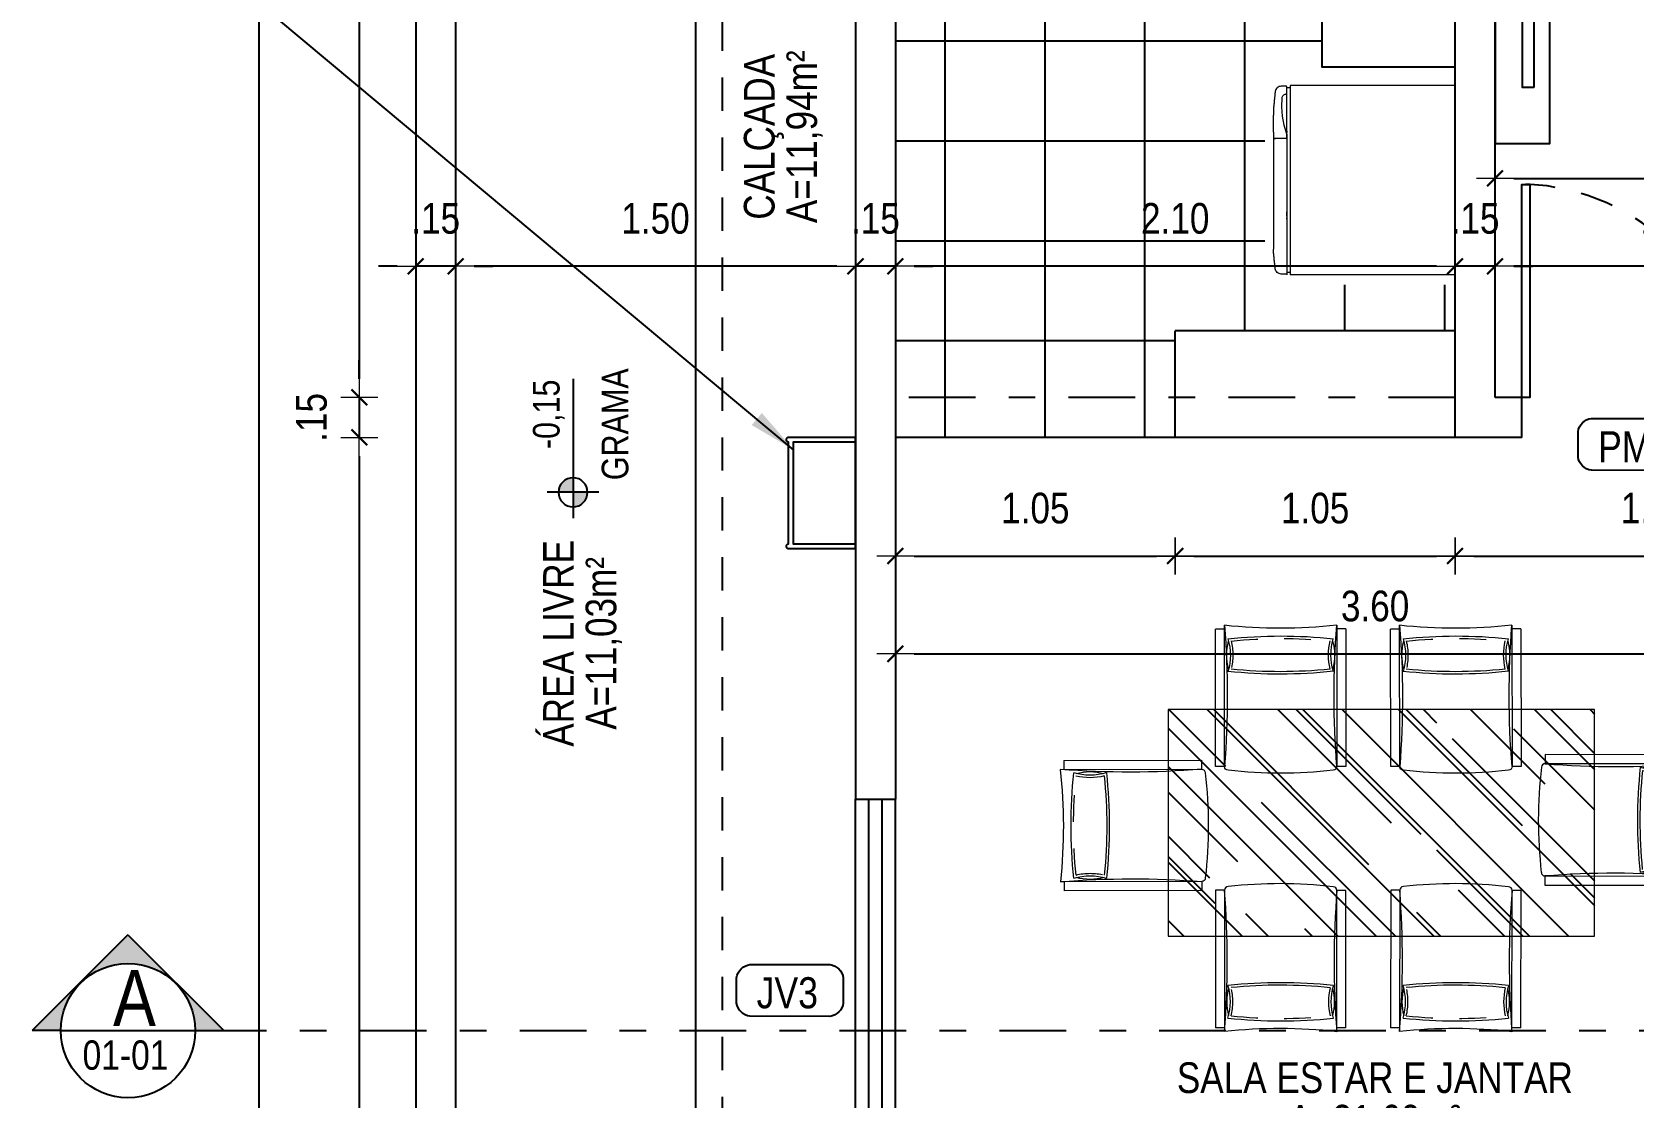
# Model space of a CAD drawing. Extents: x -415 to -176, y -135 to 749.
# Drawn here: x -398.3 to -392.29, y 734.41 to 738.41 of the extents above; entities that cross this region are included whole.
import ezdxf
from ezdxf.enums import TextEntityAlignment as Align

# ---------------------------------------------------------------- set-up
doc = ezdxf.new("R2010")
doc.units = 0
doc.header["$MEASUREMENT"] = 0
doc.header["$PDSIZE"] = -5
for name, pattern in [('AXES', [0.54, 0.3, -0.08, 0.08, -0.08]), ('CONTINU', [0]), ('DASHDOT2', [0.5, 0.25, -0.125, 0, -0.125]), ('HIDDEN2', [0.1875, 0.125, -0.0625])]:
    doc.linetypes.add(name, pattern=pattern)
doc.layers.get('0').update_dxf_attribs({"linetype": 'CONTINUOUS'})
doc.layers.get('Defpoints').update_dxf_attribs({"linetype": 'CONTINUOUS'})
for name, color, linetype in [('AME_FRZ', 7, 'CONTINUOUS'), ('AR-MOB', 252, 'CONTINUOUS'), ('COTA', 7, 'CONTINUOUS'), ('COTAS', 7, 'CONTINUOUS'), ('DIVERSOS', 1, 'CONTINUOUS'), ('E-txt-g', 3, 'CONTINUOUS'), ('Layer1', 7, 'CONTINUOUS'), ('LAYER4', 7, 'CONTINUOUS'), ('LAYER5', 8, 'CONTINUOUS'), ('LAYER7', 4, 'CONTINUOUS'), ('MOVEIS', 7, 'CONTINUOUS'), ('TEXTO3', 4, 'CONTINUOUS')]:
    doc.layers.add(name, color=color, linetype=linetype)
for name, color, linetype, lineweight in [('E-Cta-W', 7, 'CONTINUOUS', 20), ('E-Lay-9', 9, 'CONTINUOUS', 9), ('E-Pen-C', 4, 'CONTINUOUS', 15), ('E-Pen-G', 3, 'CONTINUOUS', 30), ('E-Txt-W', 7, 'CONTINUOUS', 20), ('estofado', 7, 'CONTINUOUS', 25)]:
    doc.layers.add(name, color=color, linetype=linetype, lineweight=lineweight)
doc.styles.add('F2', font='swissc.ttf')
doc.styles.add('REG60', font='romans.shx', dxfattribs={"width": 0.8, "height": 0.15})
doc.styles.add('REG80', font='romans.shx', dxfattribs={"width": 0.8, "height": 0.2})
doc.dimstyles.new('DIMENSION-1', dxfattribs={"dimtxt": 0.11, "dimasz": 0.07, "dimexe": 1, "dimexo": 0, "dimgap": 0.12, "dimtad": 1, "dimzin": 7, "dimdsep": 46, "dimtxsty": 'F2', "dimblk1": 'TRACO', "dimblk2": 'TRACO', "dimsah": 1, "dimcen": 1, "dimse1": 1, "dimse2": 1, "dimclrd": 256, "dimclre": 256, "dimclrt": 6, "dimadec": 0, "dimazin": 0, "dimtfac": 1, "dimtix": 1, "dimtmove": 2, "dimatfit": 3, "dimldrblk": 'TRACO', "dimfxl": 1, "dimtolj": 1, "dimtzin": 0, "dimarcsym": 0})
doc.dimstyles.get("Standard").update_dxf_attribs({"dimtxt": 0.18, "dimasz": 0.18, "dimexe": 0.18, "dimexo": 0.0625, "dimgap": 0.09, "dimtad": 0, "dimtih": 1, "dimtoh": 1, "dimdec": 4, "dimzin": 0, "dimdsep": 46, "dimtxsty": 'Standard', "dimcen": 0.09, "dimadec": 0, "dimazin": 0, "dimtfac": 1, "dimtdec": 4, "dimtofl": 0, "dimtmove": 0, "dimatfit": 3, "dimfxl": 1, "dimtolj": 1, "dimtzin": 0, "dimarcsym": 0})

# ---------------------------------------------------------------- blocks, each defined once
blk = doc.blocks.new('Gelad-vs')
at = {"layer": 'E-Lay-9', "color": 8}
blk.add_line((-0.1988, 0.6175), (-0.1988, 0.6198), dxfattribs=at)
for points in [[(-0.7073, 0.5912), (-0.7069, 0.5951), (-0.7057, 0.5989), (-0.7042, 0.6024), (-0.7015, 0.6059), (-0.6984, 0.609), (-0.6949, 0.6109), (-0.6914, 0.6125), (-0.6876, 0.6136)], [(-0.6876, 0.6136), (-0.6841, 0.614), (-0.6806, 0.6144), (-0.6767, 0.6148), (-0.6733, 0.6152), (-0.6694, 0.6156), (-0.6659, 0.6159), (-0.662, 0.6163), (-0.6586, 0.6167), (-0.6551, 0.6171), (-0.6512, 0.6175), (-0.6477, 0.6179), (-0.6439, 0.6179), (-0.64, 0.6183), (-0.6365, 0.6186), (-0.6327, 0.619), (-0.6292, 0.6194), (-0.6257, 0.6194), (-0.6218, 0.6198), (-0.6183, 0.6198), (-0.6145, 0.6202)], [(-0.1988, 0.6198), (-0.6145, 0.6202)], [(-0.0027, 0.5715), (-0.0027, 0.5912), (-0.0031, 0.5951), (-0.0039, 0.5989), (-0.0058, 0.6024), (-0.0085, 0.6059), (-0.0112, 0.609), (-0.0147, 0.6109), (-0.0186, 0.6125), (-0.0224, 0.6136), (-0.0259, 0.614), (-0.0294, 0.6144), (-0.0333, 0.6148), (-0.0367, 0.6152), (-0.0406, 0.6156), (-0.0441, 0.6159), (-0.0476, 0.6163), (-0.0514, 0.6167), (-0.0549, 0.6171), (-0.0588, 0.6175), (-0.0623, 0.6179), (-0.0661, 0.6179), (-0.0696, 0.6183), (-0.0735, 0.6186), (-0.077, 0.619), (-0.0808, 0.6194), (-0.0843, 0.6194), (-0.0882, 0.6198), (-0.0917, 0.6198), (-0.0955, 0.6202), (-0.099, 0.6202), (-0.1029, 0.6206), (-0.1063, 0.6206), (-0.1102, 0.6206), (-0.1137, 0.621), (-0.1176, 0.621), (-0.121, 0.621), (-0.1249, 0.6214), (-0.1284, 0.6214), (-0.1323, 0.6214), (-0.1357, 0.6214), (-0.1396, 0.6214), (-0.1431, 0.6214), (-0.147, 0.6214), (-0.1504, 0.6214), (-0.1543, 0.6214), (-0.1578, 0.6214), (-0.1617, 0.6214), (-0.1651, 0.621), (-0.169, 0.621), (-0.1725, 0.621), (-0.1763, 0.6206), (-0.1798, 0.6206), (-0.1837, 0.6206), (-0.1872, 0.6202), (-0.1907, 0.6202), (-0.1945, 0.6198), (-0.1988, 0.6198)], [(-0.1988, 0.6159), (-0.1988, 0.6186)], [(-0.1988, 0.5695), (-0.1988, 0.6186), (-0.1988, 0.614)], [(-0.1988, 0.6175), (-0.1988, 0.6179)], [(-0.1988, 0.6167), (-0.1988, 0.6171)], [(-0.1988, 0.6159), (-0.1988, 0.6156), (-0.1988, 0.6156), (-0.1988, 0.6156), (-0.1988, 0.6156), (-0.1988, 0.6152), (-0.1988, 0.6152), (-0.1988, 0.6148), (-0.1988, 0.6148), (-0.1988, 0.6148), (-0.1988, 0.6144), (-0.1988, 0.614), (-0.1988, 0.6136), (-0.1988, 0.6136), (-0.1988, 0.6132), (-0.1988, 0.6128)], [(-0.1988, 0.6156), (-0.1988, 0.6159)], [(-0.1988, 0.6148), (-0.1988, 0.6156)], [(-0.1988, 0.614), (-0.1988, 0.6144)], [(-0.1988, 0.5695), (-0.1988, 0.614)], [(-0.1988, 0.6128), (-0.1988, 0.6128), (-0.1988, 0.6132)], [(-0.1988, 0.5707), (-0.1988, 0.6128)], [(-0.1988, 0.5695), (-0.71, 0.5695)], [(-0.71, -0.0613), (-0.71, 0.5572)], [(0, 0.5572), (-0.71, 0.5572)], [(-0.7073, 0.5715), (-0.7073, 0.5912)], [(-0.7073, 0.5711), (-0.7073, 0.5711), (-0.7073, 0.5711), (-0.7073, 0.5711), (-0.7073, 0.5711), (-0.7073, 0.5711), (-0.7073, 0.5711), (-0.7073, 0.5707), (-0.7069, 0.5699), (-0.7061, 0.5695), (-0.7057, 0.5695), (-0.7057, 0.5695), (-0.7057, 0.5695), (-0.7057, 0.5695), (-0.7057, 0.5695), (-0.7057, 0.5695)], [(-0.5012, 0.5695), (-0.7054, 0.5695)], [(-0.7015, 0.5572), (-0.7015, 0.5695)], [(-0.6791, 0.5695), (-0.6791, 0.5695), (-0.6791, 0.5695), (-0.6791, 0.5695), (-0.6791, 0.5695), (-0.6791, 0.5695), (-0.6791, 0.5695)], [(-0.5012, 0.5695), (-0.5, 0.5695), (-0.4989, 0.5695), (-0.4973, 0.5695), (-0.4969, 0.5695), (-0.4962, 0.5695)], [(-0.4989, 0.5695), (-0.5, 0.5695)], [(-0.4962, 0.5695), (-0.4962, 0.5695)], [(-0.4904, 0.5695), (-0.4904, 0.5695), (-0.4907, 0.5695), (-0.4907, 0.5695), (-0.4915, 0.5695), (-0.4919, 0.5695), (-0.4923, 0.5695), (-0.4927, 0.5695), (-0.4934, 0.5695), (-0.4942, 0.5695), (-0.495, 0.5695), (-0.4958, 0.5695), (-0.4962, 0.5695)], [(-0.4962, 0.5695), (-0.4962, 0.5695)], [(-0.4904, 0.5695), (-0.4737, 0.5695)], [(-0.4745, 0.5695), (-0.4904, 0.5695), (-0.4904, 0.5695), (-0.4904, 0.5695), (-0.4904, 0.5695), (-0.4904, 0.5695)], [(-0.2289, 0.5695), (-0.2289, 0.5695), (-0.2289, 0.5695), (-0.2289, 0.5695), (-0.2289, 0.5695), (-0.2289, 0.5695), (-0.2289, 0.5695), (-0.2289, 0.5695), (-0.2289, 0.5695), (-0.2289, 0.5695), (-0.2289, 0.5695), (-0.2289, 0.5695), (-0.2289, 0.5695), (-0.2289, 0.5695), (-0.2289, 0.5695), (-0.2289, 0.5695), (-0.2289, 0.5695), (-0.2289, 0.5695), (-0.2289, 0.5695), (-0.2289, 0.5695), (-0.2289, 0.5695)], [(-0.1988, 0.5722), (-0.1988, 0.5715)], [(-0.1988, 0.5695), (-0.1988, 0.5695), (-0.1988, 0.5695), (-0.1988, 0.5695), (-0.1988, 0.5707)], [(-0.1988, 0.5695), (-0.1988, 0.5707)], [(-0.1821, 0.5695), (-0.1988, 0.5695)], [(-0.198, 0.5695), (-0.198, 0.5695), (-0.198, 0.5695), (-0.198, 0.5695), (-0.198, 0.5695), (-0.198, 0.5695), (-0.198, 0.5695), (-0.198, 0.5695), (-0.198, 0.5695), (-0.198, 0.5695), (-0.198, 0.5695), (-0.198, 0.5695), (-0.198, 0.5695)], [(-0.198, 0.5695), (-0.1821, 0.5695), (-0.1821, 0.5695), (-0.1821, 0.5695), (-0.1821, 0.5695), (-0.1821, 0.5695)], [(-0.1821, 0.5695), (-0.1489, 0.5796), (-0.1149, 0.5858), (-0.0801, 0.5885), (-0.0456, 0.5873)], [(-0.1821, 0.5695), (-0.1818, 0.5695), (-0.1818, 0.5695), (-0.1814, 0.5695), (-0.181, 0.5695), (-0.1806, 0.5695), (-0.1802, 0.5695), (-0.1798, 0.5695), (-0.1791, 0.5695), (-0.1783, 0.5695), (-0.1775, 0.5695), (-0.1763, 0.5695), (-0.1763, 0.5695)], [(-0.1763, 0.5695), (-0.1763, 0.5695)], [(-0.1763, 0.5695), (-0.1763, 0.5695)], [(-0.1709, 0.5695), (-0.1725, 0.5695), (-0.1736, 0.5695), (-0.1752, 0.5695), (-0.1756, 0.5695), (-0.1763, 0.5695)], [(-0.1736, 0.5695), (-0.1725, 0.5695)], [(-0.1709, 0.5695), (-0.0046, 0.5695)], [(-0.0456, 0.5873), (-0.0433, 0.5869), (-0.0406, 0.5862), (-0.0383, 0.5846), (-0.0364, 0.5827), (-0.0348, 0.5808), (-0.0336, 0.5784), (-0.0329, 0.5757), (-0.0329, 0.5734)], [(-0.0329, 0.5715), (-0.0329, 0.5734)], [(-0.0329, 0.5715), (-0.0329, 0.5711), (-0.0325, 0.5711), (-0.0325, 0.5707), (-0.0325, 0.5707), (-0.0321, 0.5703), (-0.0321, 0.5703), (-0.0321, 0.5699), (-0.0317, 0.5699), (-0.0313, 0.5695), (-0.0313, 0.5695), (-0.0309, 0.5695), (-0.0309, 0.5695)], [(-0.0309, 0.5695), (-0.0309, 0.5695), (-0.0309, 0.5695), (-0.0309, 0.5695), (-0.0309, 0.5695), (-0.0309, 0.5695), (-0.0309, 0.5695), (-0.0309, 0.5695), (-0.0309, 0.5695)], [(-0.0085, 0.5572), (-0.0085, 0.5695)], [(-0.0046, 0.5695), (-0.0046, 0.5695), (-0.0046, 0.5695), (-0.0046, 0.5695), (-0.0046, 0.5695), (-0.0046, 0.5695), (-0.0046, 0.5695), (-0.0039, 0.5695), (-0.0035, 0.5699), (-0.0031, 0.5707), (-0.0031, 0.5711), (-0.0031, 0.5711), (-0.0031, 0.5711), (-0.0031, 0.5711), (-0.0031, 0.5711), (-0.0031, 0.5715)], [(0, -0.0613), (0, 0.5572)], [(0, -0.0613), (-0.71, -0.0613)]]:
    blk.add_lwpolyline(points, dxfattribs=at)
blk = doc.blocks.new('TRACO')
at = {"layer": 'E-Pen-C'}
for p, q in [((0, 1), (0, -1)), ((-1, 0), (1, 0))]:
    blk.add_line(p, q, dxfattribs=at)
at = {"layer": 'E-Pen-G'}
blk.add_line((-0.424, -0.424), (0.424, 0.424), dxfattribs=at)
blk = doc.blocks.new('*D320')
at = {"color": 4, "lineweight": -2}
blk.add_line((-397.0727, 740.9671), (-397.0727, 737.1071), dxfattribs=at)
at = {"layer": 'Defpoints', "color": 0, "linetype": 'Continuous'}
for p in [(-395.0612, 741.0371), (-397.0727, 737.0371), (-392.8112, 737.0371)]:
    blk.add_point(p, dxfattribs=at)
at = {"color": 4, "linetype": 'Continuous', "lineweight": -2, "xscale": 0.07, "yscale": 0.07, "zscale": 0.07}
for p, rotation in [((-397.0727, 741.0371), 90), ((-397.0727, 737.0371), 270)]:
    blk.add_blockref('TRACO', p, dxfattribs=dict(at, rotation=rotation))
at = {"color": 4, "linetype": 'Continuous', "insert": (-397.2517, 739.0371), "char_height": 0.115, "attachment_point": 5, "rotation": 90, "style": 'F2'}
blk.add_mtext('\\A1;4.00', dxfattribs=at)
blk = doc.blocks.new('*D321')
at = {"color": 4, "lineweight": -2}
for p, q in [((-397.0727, 737.1071), (-397.0727, 737.1771)), ((-397.0727, 737.0371), (-397.0727, 736.8871)), ((-397.0727, 736.8171), (-397.0727, 736.7471))]:
    blk.add_line(p, q, dxfattribs=at)
at = {"layer": 'Defpoints', "color": 0, "linetype": 'Continuous'}
for p in [(-392.8112, 737.0371), (-397.0727, 736.8871), (-392.8112, 736.8871)]:
    blk.add_point(p, dxfattribs=at)
at = {"color": 4, "linetype": 'Continuous', "lineweight": -2, "xscale": 0.07, "yscale": 0.07, "zscale": 0.07}
for p, rotation in [((-397.0727, 737.0371), 270), ((-397.0727, 736.8871), 90)]:
    blk.add_blockref('TRACO', p, dxfattribs=dict(at, rotation=rotation))
at = {"color": 4, "linetype": 'Continuous', "insert": (-397.2518, 736.9621), "char_height": 0.115, "attachment_point": 5, "rotation": 90, "style": 'F2'}
blk.add_mtext('\\A1;.15', dxfattribs=at)
blk = doc.blocks.new('*D322')
at = {"color": 4, "lineweight": -2}
blk.add_line((-397.0727, 736.8171), (-397.0727, 730.9571), dxfattribs=at)
at = {"layer": 'Defpoints', "color": 0, "linetype": 'Continuous'}
for p in [(-392.8112, 736.8871), (-397.0727, 730.8871), (-395.0612, 730.8871)]:
    blk.add_point(p, dxfattribs=at)
at = {"color": 4, "linetype": 'Continuous', "lineweight": -2, "xscale": 0.07, "yscale": 0.07, "zscale": 0.07}
for p, rotation in [((-397.0727, 736.8871), 90), ((-397.0727, 730.8871), 270)]:
    blk.add_blockref('TRACO', p, dxfattribs=dict(at, rotation=rotation))
at = {"color": 4, "linetype": 'Continuous', "insert": (-397.2518, 733.8871), "char_height": 0.115, "attachment_point": 5, "rotation": 90, "style": 'F2'}
blk.add_mtext('\\A1;6.00', dxfattribs=at)
blk = doc.blocks.new('*D329')
at = {"color": 4, "lineweight": -2}
blk.add_line((-391.5312, 737.5292), (-392.7412, 737.5292), dxfattribs=at)
at = {"layer": 'Defpoints', "color": 0, "linetype": 'Continuous'}
for p in [(-392.8112, 737.5292), (-392.8112, 737.0371), (-391.4612, 736.8871)]:
    blk.add_point(p, dxfattribs=at)
at = {"color": 4, "linetype": 'Continuous', "lineweight": -2, "xscale": 0.07, "yscale": 0.07, "zscale": 0.07, "rotation": 180}
blk.add_blockref('TRACO', (-392.8112, 737.5292), dxfattribs=at)
at = {"color": 4, "linetype": 'Continuous', "lineweight": -2, "xscale": 0.07, "yscale": 0.07, "zscale": 0.07}
blk.add_blockref('TRACO', (-391.4612, 737.5292), dxfattribs=at)
at = {"color": 4, "linetype": 'Continuous', "insert": (-392.1362, 737.7082), "char_height": 0.115, "attachment_point": 5, "style": 'F2'}
blk.add_mtext('\\A1;1.35', dxfattribs=at)
blk = doc.blocks.new('*D330')
at = {"color": 4, "lineweight": -2}
for p, q in [((-393.0312, 737.5292), (-393.1012, 737.5292)), ((-392.8112, 737.5292), (-392.9612, 737.5292)), ((-392.7412, 737.5292), (-392.6712, 737.5292))]:
    blk.add_line(p, q, dxfattribs=at)
at = {"layer": 'Defpoints', "color": 0, "linetype": 'Continuous'}
for p in [(-392.9612, 737.5292), (-392.8112, 737.0371), (-392.9612, 736.8871)]:
    blk.add_point(p, dxfattribs=at)
at = {"color": 4, "linetype": 'Continuous', "lineweight": -2, "xscale": 0.07, "yscale": 0.07, "zscale": 0.07}
blk.add_blockref('TRACO', (-392.9612, 737.5292), dxfattribs=at)
at = {"color": 4, "linetype": 'Continuous', "lineweight": -2, "xscale": 0.07, "yscale": 0.07, "zscale": 0.07, "rotation": 180}
blk.add_blockref('TRACO', (-392.8112, 737.5292), dxfattribs=at)
at = {"color": 4, "linetype": 'Continuous', "insert": (-392.8862, 737.7082), "char_height": 0.115, "attachment_point": 5, "style": 'F2'}
blk.add_mtext('\\A1;.15', dxfattribs=at)
blk = doc.blocks.new('*D331')
at = {"color": 4, "lineweight": -2}
blk.add_line((-393.0312, 737.5292), (-394.9912, 737.5292), dxfattribs=at)
at = {"layer": 'Defpoints', "color": 0, "linetype": 'Continuous'}
for p in [(-395.0612, 737.5292), (-395.0612, 736.8871), (-392.9612, 736.8871)]:
    blk.add_point(p, dxfattribs=at)
at = {"color": 4, "linetype": 'Continuous', "lineweight": -2, "xscale": 0.07, "yscale": 0.07, "zscale": 0.07, "rotation": 180}
blk.add_blockref('TRACO', (-395.0612, 737.5292), dxfattribs=at)
at = {"color": 4, "linetype": 'Continuous', "lineweight": -2, "xscale": 0.07, "yscale": 0.07, "zscale": 0.07}
blk.add_blockref('TRACO', (-392.9612, 737.5292), dxfattribs=at)
at = {"color": 4, "linetype": 'Continuous', "insert": (-394.0112, 737.7083), "char_height": 0.115, "attachment_point": 5, "style": 'F2'}
blk.add_mtext('\\A1;2.10', dxfattribs=at)
blk = doc.blocks.new('*D332')
at = {"color": 4, "lineweight": -2}
for p, q in [((-395.2812, 737.5292), (-395.3512, 737.5292)), ((-395.0612, 737.5292), (-395.2112, 737.5292)), ((-394.9912, 737.5292), (-394.9212, 737.5292))]:
    blk.add_line(p, q, dxfattribs=at)
at = {"layer": 'Defpoints', "color": 0, "linetype": 'Continuous'}
for p in [(-395.2112, 737.5292), (-395.2112, 736.8871), (-395.0612, 736.8871)]:
    blk.add_point(p, dxfattribs=at)
at = {"color": 4, "linetype": 'Continuous', "lineweight": -2, "xscale": 0.07, "yscale": 0.07, "zscale": 0.07}
blk.add_blockref('TRACO', (-395.2112, 737.5292), dxfattribs=at)
at = {"color": 4, "linetype": 'Continuous', "lineweight": -2, "xscale": 0.07, "yscale": 0.07, "zscale": 0.07, "rotation": 180}
blk.add_blockref('TRACO', (-395.0612, 737.5292), dxfattribs=at)
at = {"color": 4, "linetype": 'Continuous', "insert": (-395.1362, 737.7082), "char_height": 0.115, "attachment_point": 5, "style": 'F2'}
blk.add_mtext('\\A1;.15', dxfattribs=at)
blk = doc.blocks.new('*D333')
at = {"color": 4, "lineweight": -2}
blk.add_line((-395.2812, 737.5292), (-396.6412, 737.5292), dxfattribs=at)
at = {"layer": 'Defpoints', "color": 0, "linetype": 'Continuous'}
for p in [(-396.7112, 737.5292), (-396.7112, 737.4806), (-395.2112, 736.8871)]:
    blk.add_point(p, dxfattribs=at)
at = {"color": 4, "linetype": 'Continuous', "lineweight": -2, "xscale": 0.07, "yscale": 0.07, "zscale": 0.07, "rotation": 180}
blk.add_blockref('TRACO', (-396.7112, 737.5292), dxfattribs=at)
at = {"color": 4, "linetype": 'Continuous', "lineweight": -2, "xscale": 0.07, "yscale": 0.07, "zscale": 0.07}
blk.add_blockref('TRACO', (-395.2112, 737.5292), dxfattribs=at)
at = {"color": 4, "linetype": 'Continuous', "insert": (-395.9612, 737.7082), "char_height": 0.115, "attachment_point": 5, "style": 'F2'}
blk.add_mtext('\\A1;1.50', dxfattribs=at)
blk = doc.blocks.new('*D334')
at = {"color": 4, "lineweight": -2}
for p, q in [((-396.9312, 737.5292), (-397.0012, 737.5292)), ((-396.7112, 737.5292), (-396.8612, 737.5292)), ((-396.6412, 737.5292), (-396.5712, 737.5292))]:
    blk.add_line(p, q, dxfattribs=at)
at = {"layer": 'Defpoints', "color": 0, "linetype": 'Continuous'}
for p in [(-396.8612, 737.5292), (-396.7112, 737.4806), (-396.8612, 737.3841)]:
    blk.add_point(p, dxfattribs=at)
at = {"color": 4, "linetype": 'Continuous', "lineweight": -2, "xscale": 0.07, "yscale": 0.07, "zscale": 0.07}
blk.add_blockref('TRACO', (-396.8612, 737.5292), dxfattribs=at)
at = {"color": 4, "linetype": 'Continuous', "lineweight": -2, "xscale": 0.07, "yscale": 0.07, "zscale": 0.07, "rotation": 180}
blk.add_blockref('TRACO', (-396.7112, 737.5292), dxfattribs=at)
at = {"color": 4, "linetype": 'Continuous', "insert": (-396.7862, 737.7082), "char_height": 0.115, "attachment_point": 5, "style": 'F2'}
blk.add_mtext('\\A1;.15', dxfattribs=at)
blk = doc.blocks.new('*D335')
at = {"color": 4, "lineweight": -2}
blk.add_line((-394.9912, 736.4418), (-394.0812, 736.4418), dxfattribs=at)
at = {"layer": 'Defpoints', "color": 0, "linetype": 'Continuous'}
for p in [(-395.0612, 736.8871), (-394.0112, 736.8871), (-394.0112, 736.4418)]:
    blk.add_point(p, dxfattribs=at)
at = {"color": 4, "linetype": 'Continuous', "lineweight": -2, "xscale": 0.07, "yscale": 0.07, "zscale": 0.07, "rotation": 180}
blk.add_blockref('TRACO', (-395.0612, 736.4418), dxfattribs=at)
at = {"color": 4, "linetype": 'Continuous', "lineweight": -2, "xscale": 0.07, "yscale": 0.07, "zscale": 0.07}
blk.add_blockref('TRACO', (-394.0112, 736.4418), dxfattribs=at)
at = {"color": 4, "linetype": 'Continuous', "insert": (-394.5362, 736.6209), "char_height": 0.115, "attachment_point": 5, "style": 'F2'}
blk.add_mtext('\\A1;1.05', dxfattribs=at)
blk = doc.blocks.new('*D336')
at = {"color": 4, "lineweight": -2}
blk.add_line((-393.9412, 736.4418), (-393.0312, 736.4418), dxfattribs=at)
at = {"layer": 'Defpoints', "color": 0, "linetype": 'Continuous'}
for p in [(-394.0112, 736.8871), (-392.9612, 736.8871), (-392.9612, 736.4418)]:
    blk.add_point(p, dxfattribs=at)
at = {"color": 4, "linetype": 'Continuous', "lineweight": -2, "xscale": 0.07, "yscale": 0.07, "zscale": 0.07, "rotation": 180}
blk.add_blockref('TRACO', (-394.0112, 736.4418), dxfattribs=at)
at = {"color": 4, "linetype": 'Continuous', "lineweight": -2, "xscale": 0.07, "yscale": 0.07, "zscale": 0.07}
blk.add_blockref('TRACO', (-392.9612, 736.4418), dxfattribs=at)
at = {"color": 4, "linetype": 'Continuous', "insert": (-393.4862, 736.6209), "char_height": 0.115, "attachment_point": 5, "style": 'F2'}
blk.add_mtext('\\A1;1.05', dxfattribs=at)
blk = doc.blocks.new('*D337')
at = {"color": 4, "lineweight": -2}
blk.add_line((-392.8912, 736.4418), (-391.5312, 736.4418), dxfattribs=at)
at = {"layer": 'Defpoints', "color": 0, "linetype": 'Continuous'}
for p in [(-392.9612, 736.8871), (-391.4612, 736.8871), (-391.4612, 736.4418)]:
    blk.add_point(p, dxfattribs=at)
at = {"color": 4, "linetype": 'Continuous', "lineweight": -2, "xscale": 0.07, "yscale": 0.07, "zscale": 0.07, "rotation": 180}
blk.add_blockref('TRACO', (-392.9612, 736.4418), dxfattribs=at)
at = {"color": 4, "linetype": 'Continuous', "lineweight": -2, "xscale": 0.07, "yscale": 0.07, "zscale": 0.07}
blk.add_blockref('TRACO', (-391.4612, 736.4418), dxfattribs=at)
at = {"color": 4, "linetype": 'Continuous', "insert": (-392.2112, 736.6209), "char_height": 0.115, "attachment_point": 5, "style": 'F2'}
blk.add_mtext('\\A1;1.50', dxfattribs=at)
blk = doc.blocks.new('*D338')
at = {"color": 4, "lineweight": -2}
blk.add_line((-394.9912, 736.0745), (-391.5312, 736.0745), dxfattribs=at)
at = {"layer": 'Defpoints', "color": 0, "linetype": 'Continuous'}
for p in [(-395.0612, 736.8871), (-391.4612, 736.8871), (-391.4612, 736.0745)]:
    blk.add_point(p, dxfattribs=at)
at = {"color": 4, "linetype": 'Continuous', "lineweight": -2, "xscale": 0.07, "yscale": 0.07, "zscale": 0.07, "rotation": 180}
blk.add_blockref('TRACO', (-395.0612, 736.0745), dxfattribs=at)
at = {"color": 4, "linetype": 'Continuous', "lineweight": -2, "xscale": 0.07, "yscale": 0.07, "zscale": 0.07}
blk.add_blockref('TRACO', (-391.4612, 736.0745), dxfattribs=at)
at = {"color": 4, "linetype": 'Continuous', "insert": (-393.2612, 736.2536), "char_height": 0.115, "attachment_point": 5, "style": 'F2'}
blk.add_mtext('\\A1;3.60', dxfattribs=at)
blk = doc.blocks.new('*D339')
at = {"color": 4, "lineweight": -2}
blk.add_line((-392.7412, 737.859), (-390.0812, 737.859), dxfattribs=at)
at = {"layer": 'Defpoints', "color": 0, "linetype": 'Continuous'}
for p in [(-390.0112, 737.859), (-392.8112, 737.0371), (-390.0112, 737.0371)]:
    blk.add_point(p, dxfattribs=at)
at = {"color": 4, "linetype": 'Continuous', "lineweight": -2, "xscale": 0.07, "yscale": 0.07, "zscale": 0.07, "rotation": 180}
blk.add_blockref('TRACO', (-392.8112, 737.859), dxfattribs=at)
at = {"color": 4, "linetype": 'Continuous', "lineweight": -2, "xscale": 0.07, "yscale": 0.07, "zscale": 0.07}
blk.add_blockref('TRACO', (-390.0112, 737.859), dxfattribs=at)
at = {"color": 4, "linetype": 'Continuous', "insert": (-391.4112, 738.0381), "char_height": 0.115, "attachment_point": 5, "style": 'F2'}
blk.add_mtext('\\A1;2.80', dxfattribs=at)
blk = doc.blocks.new('TXT-AMB75')
at = {"layer": 'E-txt-g', "style": 'REG80', "width": 0.8, "flags": 8}
blk.add_attdef('TXT', text='', height=0.2, dxfattribs=at).set_placement((0.0055, 0.2964), align=Align.CENTER)
at = {"layer": 'E-Txt-W', "style": 'REG60', "width": 0.8, "flags": 8}
blk.add_attdef('TXT', text='', height=0.15, dxfattribs=at).set_placement((0.0055, 0.0271), align=Align.CENTER)
blk = doc.blocks.new('Poltrona Star marrom')
at = {"layer": 'estofado', "color": 8, "lineweight": 20, "ltscale": 0.1}
for p, q in [((0, 0), (0, -0.78)), ((-0.05, -0.0205), (-0.05, -0.7802)), ((-0.05, -0.0205), (0, -0.0205)), ((0.62, -0.78), (0.62, -0.0205)), ((0.62, -0.0205), (0.67, -0.0205)), ((0.67, -0.7802), (0.67, -0.0205)), ((-0.05, -0.7802), (0, -0.7802)), ((0.62, -0.7802), (0.67, -0.7802))]:
    blk.add_line(p, q, dxfattribs=at)
at = {"layer": 'estofado', "color": 8, "lineweight": 5, "ltscale": 0.1}
blk.add_line((0.62, -0.0205), (0.62, 0), dxfattribs=at)
for centre, radius, start, end in [((0.31, 2.8316), 2.8485, 263.75212, 276.24788), ((0.3088, -0.1646), 0.2961, 165.01213, 194.98787), ((0.31, -2.8073), 2.7481, 83.92241, 96.07759), ((-0.276, -0.1646), 0.3085, 343.0375, 16.9625), ((0.896, -0.1646), 0.3085, 163.0375, 196.9625), ((0.3112, -0.1646), 0.2961, 345.01213, 14.98787), ((0.31, 2.478), 2.7481, 263.92241, 276.07759), ((0.02, -0.78), 0.02, 180, 270), ((0.6, -0.78), 0.02, 270, 0), ((0.31, 1.6873), 2.5042, 263.34982, 276.65018)]:
    blk.add_arc(centre, radius, start, end, dxfattribs=at)
at = {"layer": 'MOVEIS', "color": 8, "lineweight": 5, "ltscale": 0.1}
for points in [[(0.019, -0.0746), (0.019, -0.0746), (0.019, -0.0746)], [(0.601, -0.0746), (0.601, -0.0746)], [(0.019, -0.2546), (0.019, -0.2546)], [(0.601, -0.2546), (0.601, -0.2546)]]:
    blk.add_lwpolyline(points, close=True, dxfattribs=at)
for centre, radius, start, end in [((-4.9049, -0.39), 4.9204, 355.45388, 4.54612), ((-0.276, -0.1646), 0.3222, 345.99406, 14.00594), ((5.5249, -0.39), 4.9204, 175.45388, 184.54612), ((0.31, 2.478), 2.7343, 264.26244, 275.73756)]:
    blk.add_arc(centre, radius, start, end, dxfattribs=at)
at = {"layer": 'MOVEIS', "color": 8, "linetype": 'AXES', "lineweight": 5, "ltscale": 0.1}
for centre, radius, start, end in [((0.31, -2.8073), 2.7343, 84.26244, 95.73756), ((0.896, -0.1646), 0.3222, 165.99406, 194.00594)]:
    blk.add_arc(centre, radius, start, end, dxfattribs=at)
blk = doc.blocks.new('NIVEL')
at = {"layer": 'DIVERSOS'}
h = blk.add_hatch(color=7, dxfattribs=at)
h.paths.add_polyline_path([(0, 0.137, 0.414214), (-0.137, 0), (0, 0)])
h.paths.add_polyline_path([(0, 0), (0, -0.137, 0.414214), (0.137, 0)])
at = {"layer": 'DIVERSOS', "color": 7}
for p, q in [((0, 0.242), (0, -0.242)), ((1.067, 0), (-0.242, 0))]:
    blk.add_line(p, q, dxfattribs=at)
blk.add_circle((0, 0), 0.137, dxfattribs=at)
blk = doc.blocks.new('A$C52F82244')
at = {"layer": 'LAYER5'}
blk.add_hatch(color=2, dxfattribs=at).paths.add_polyline_path([(0.5, 0.85), (0, 0.35), (0.15, 0.35, -1), (0.85, 0.35), (1, 0.35)])
at = {"layer": 'LAYER4', "color": 2}
blk.add_line((0.15, 0.35), (0.85, 0.35), dxfattribs=at)
at = {"layer": 'LAYER7', "color": 2}
for p, q in [((0.5, 0.85), (0, 0.35)), ((0.5, 0.85), (1, 0.35)), ((0.15, 0.35), (0, 0.35)), ((0.85, 0.35), (1, 0.35))]:
    blk.add_line(p, q, dxfattribs=at)
blk.add_circle((0.5, 0.35), 0.35, dxfattribs=at)
blk = doc.blocks.new('*D443')
at = {"color": 4, "lineweight": -2}
blk.add_line((-397.4491, 720.2571), (-397.4491, 745.1171), dxfattribs=at)
at = {"layer": 'Defpoints', "color": 0, "linetype": 'Continuous'}
for p in [(-397.4491, 745.1871), (-396.8612, 745.1871), (-396.8612, 720.1871)]:
    blk.add_point(p, dxfattribs=at)
at = {"color": 4, "linetype": 'Continuous', "lineweight": -2, "xscale": 0.07, "yscale": 0.07, "zscale": 0.07}
for p, rotation in [((-397.4491, 745.1871), 90), ((-397.4491, 720.1871), 270)]:
    blk.add_blockref('TRACO', p, dxfattribs=dict(at, rotation=rotation))
at = {"color": 4, "linetype": 'Continuous', "insert": (-397.6282, 732.6871), "char_height": 0.115, "attachment_point": 5, "rotation": 90, "style": 'F2'}
blk.add_mtext('\\A1;25.00', dxfattribs=at)

msp = doc.modelspace()

# ---------------------------------------------------------------- hatches: boundary and pattern name
h = msp.add_hatch()
h.set_pattern_fill('ANSI37,_O', color=8, scale=3, angle=45)
h.set_pattern_definition([(90, (0, 0), (-0.375, 6e-17), []), (180, (0, 0), (-6e-17, -0.375), [])])
h.paths.add_polyline_path([(-394.9612, 741.1871), (-394.9612, 741.0371), (-395.0612, 741.0371), (-395.0612, 736.8871), (-394.0112, 736.8871), (-394.0112, 737.2871), (-392.9612, 737.2871), (-392.9612, 737.4592), (-393.675, 737.4592), (-393.675, 738.2241), (-393.4612, 738.2778), (-393.4612, 740.2907), (-393.6887, 740.2907), (-393.6887, 741.0371), (-394.1612, 741.0371), (-394.1612, 741.1871)])
edge = h.paths.add_edge_path(flags=16)
edge.add_arc((-394.4125, 740.9743), 0.0592, 278.33262, 351.66738, ccw=False)
edge.add_line((-394.4039, 740.9157), (-394.7042, 740.916))
edge.add_arc((-394.696, 740.9743), 0.0589, 188.39907, 261.9681, ccw=False)
edge.add_line((-394.7542, 740.9657), (-394.7542, 741.0604))
edge.add_arc((-394.6953, 741.0518), 0.0595, 98.6118, 171.74152, ccw=False)
edge.add_line((-394.7042, 741.1107), (-394.4039, 741.1104))
edge.add_arc((-394.4125, 741.0518), 0.0592, 8.33262, 81.66738, ccw=False)
edge.add_line((-394.3539, 741.0604), (-394.3539, 740.9657))
edge = h.paths.add_edge_path(flags=16)
edge.add_arc((-393.7714, 740.7976), 0.0592, 278.33262, 351.66738, ccw=False)
edge.add_line((-393.7628, 740.739), (-394.0631, 740.7393))
edge.add_arc((-394.0549, 740.7976), 0.0589, 188.39907, 261.9681, ccw=False)
edge.add_line((-394.1131, 740.789), (-394.1131, 740.8837))
edge.add_arc((-394.0542, 740.8751), 0.0595, 98.6118, 171.74152, ccw=False)
edge.add_line((-394.0631, 740.934), (-393.7628, 740.9337))
edge.add_arc((-393.7714, 740.8751), 0.0592, 8.33262, 81.66738, ccw=False)
edge.add_line((-393.7128, 740.8837), (-393.7128, 740.789))
h.paths.add_polyline_path([(-394.9612, 741.0371), (-394.9612, 740.2378), (-394.9312, 740.2378), (-394.9312, 741.0371)], flags=16)
edge = h.paths.add_edge_path(flags=16)
edge.add_line((-393.9567, 738.6685), (-394.4782, 738.6685))
edge = h.paths.add_edge_path(flags=16)
edge.add_arc((-394.3818, 738.6685), 0.0548, 0, 360)
edge = h.paths.add_edge_path(flags=16)
edge.add_line((-394.3818, 738.5722), (-394.3818, 738.7649))
h.paths.add_polyline_path([(-394.4765, 739.0169), (-393.8766, 739.0169), (-393.8766, 739.1977), (-394.4765, 739.1977)], flags=24)
h.paths.add_polyline_path([(-394.5323, 738.8339), (-393.8208, 738.8339), (-393.8208, 739.0405), (-394.5323, 739.0405)], flags=24)
h.paths.add_polyline_path([(-394.2521, 738.6698), (-393.9604, 738.6698), (-393.9604, 738.8494), (-394.2521, 738.8494)], flags=24)
h.paths.add_polyline_path([(-394.1735, 737.5871), (-393.8492, 737.5871), (-393.8492, 737.828), (-394.1735, 737.828)], flags=24)
at = {"layer": 'COTA', "linetype": 'Continuous'}
h = msp.add_hatch(dxfattribs=at)
h.set_pattern_fill('AR-RROOF', color=8, scale=0.01, angle=315, style=0)
h.set_pattern_definition([(315, (-1279.3449, 5648.42372), (0.574736392, -0.215526147), [3.81, -0.508, 1.27, -0.254]), (315, (-1279.01622, 5648.27464), (0.05926969, 0.418479935), [0.762, -0.08382, 1.524, -0.1905]), (315, (-1279.10243, 5648.48658), (1.0542820686, -0.8136112046), [2.032, -0.3556, 1.016, -0.254])])
h.paths.add_polyline_path([(-392.4378, 735.0153), (-392.4378, 735.8653), (-394.0378, 735.8653), (-394.0378, 735.0153)])

# ---------------------------------------------------------------- linework, layer by layer
at = {"color": 8, "linetype": 'DASHDOT2'}
msp.add_line((-392.9612, 737.0371), (-395.0612, 737.0371), dxfattribs=at)
at = {"color": 8, "linetype": 'Continuous'}
msp.add_line((-394.0112, 736.8871), (-395.0612, 736.8871), dxfattribs=at)
at = {"color": 8, "linetype": 'CONTINU'}
msp.add_lwpolyline([(-393.4612, 740.2426), (-393.4612, 738.2778), (-392.9612, 738.2778), (-392.9612, 740.2426)], close=True, dxfattribs=at)
at = {"color": 8}
msp.add_lwpolyline([(-392.8112, 739.1869), (-392.8112, 737.99), (-392.6061, 737.99), (-392.6061, 739.1869)], close=True, dxfattribs=at)
at = {"color": 7, "linetype": 'Continuous'}
msp.add_lwpolyline([(-395.2112, 736.4705), (-395.2112, 736.8865), (-395.4632, 736.8865, 1), (-395.4632, 736.8705), (-395.4632, 736.4865, 1), (-395.4632, 736.4705)], format="xyb", close=True, dxfattribs=at)
msp.add_lwpolyline([(-395.2112, 736.8705), (-395.2112, 736.4865), (-395.4432, 736.4865), (-395.4432, 736.8705)], close=True, dxfattribs=at)
at = {"layer": 'AME_FRZ', "color": 7, "linetype": 'Continuous'}
msp.add_lwpolyline([(-392.7112, 737.0371), (-392.7112, 737.8365), (-392.6812, 737.8365), (-392.6812, 737.0371)], close=True, dxfattribs=at)
at = {"layer": 'AR-MOB'}
msp.add_lwpolyline([(-392.6655, 738.2), (-392.7083, 738.2), (-392.7083, 739.0176), (-392.6655, 739.0176)], close=True, dxfattribs=at)
at = {"layer": 'COTA', "color": 4, "linetype": 'Continuous'}
for points in [[(-392.0994, 736.8133, -0.331371), (-392.1494, 736.7633), (-392.4497, 736.7636, -0.332506), (-392.4997, 736.8133), (-392.4997, 736.908, -0.330378), (-392.4497, 736.9583), (-392.1494, 736.958, -0.331371), (-392.0994, 736.908)], [(-395.2567, 734.764, -0.331371), (-395.3067, 734.714), (-395.6069, 734.7143, -0.332506), (-395.657, 734.764), (-395.657, 734.8587, -0.330378), (-395.607, 734.909), (-395.3067, 734.9087, -0.331371), (-395.2567, 734.8587)]]:
    msp.add_lwpolyline(points, format="xyb", close=True, dxfattribs=at)
at = {"layer": 'COTA', "color": 8, "linetype": 'HIDDEN2'}
msp.add_arc((-392.7236, 737.0251), 0.8125, 0.8486, 88.06697, dxfattribs=at)
at = {"layer": 'E-Lay-9', "color": 8}
msp.add_lwpolyline([(-392.4378, 735.0153), (-392.4378, 735.8653), (-394.0378, 735.8653), (-394.0378, 735.0153)], close=True, dxfattribs=at)
at = {"layer": 'TEXTO3', "color": 5}
for p, q in [((-396.8612, 745.1871), (-396.8612, 720.1871)), ((-396.7112, 745.0371), (-396.7112, 720.6371)), ((-395.2112, 741.1871), (-395.2112, 735.5292)), ((-395.0612, 741.0371), (-395.0612, 735.5292)), ((-392.9612, 736.8871), (-392.9612, 741.0371)), ((-392.8112, 737.0371), (-392.8112, 741.0371)), ((-392.7112, 737.0371), (-392.8112, 737.0371)), ((-392.7112, 736.8871), (-392.7112, 737.0371)), ((-392.7112, 736.8871), (-392.9612, 736.8871)), ((-395.2112, 735.5292), (-395.0612, 735.5292))]:
    msp.add_line(p, q, dxfattribs=at)
at = {"layer": 'TEXTO3', "color": 8}
for p, q in [((-395.8112, 742.3871), (-395.8112, 730.1371)), ((-395.2112, 733.7292), (-395.2112, 735.5292)), ((-395.0612, 733.7292), (-395.0612, 735.5292))]:
    msp.add_line(p, q, dxfattribs=at)
at = {"layer": 'TEXTO3', "color": 8, "linetype": 'HIDDEN2'}
msp.add_line((-395.7112, 742.2871), (-395.7112, 730.2371), dxfattribs=at)
at = {"layer": 'TEXTO3', "color": 6}
for p, q in [((-394.0112, 736.8871), (-394.0112, 737.2871)), ((-392.9612, 737.2871), (-394.0112, 737.2871)), ((-392.9612, 736.8871), (-394.0112, 736.8871))]:
    msp.add_line(p, q, dxfattribs=at)
at = {"layer": 'TEXTO3', "color": 7}
for p, q in [((-395.1612, 733.7292), (-395.1612, 735.5292)), ((-395.1112, 733.7292), (-395.1112, 735.5292))]:
    msp.add_line(p, q, dxfattribs=at)
at = {"layer": 'TEXTO3', "color": 2, "linetype": 'DASHDOT2'}
msp.add_line((-397.6709, 734.6607), (-388.0536, 734.6607), dxfattribs=at)

# ---------------------------------------------------------------- block references
ref = msp.add_blockref('TXT-AMB75', (-395.2986, 738.0111), dxfattribs=dict(xscale=0.7290000000000001, yscale=0.7290000000000001, zscale=0.7290000000000001, rotation=90))
ref.add_attrib('TXT', 'CALÇADA', dxfattribs={"layer": 'E-txt-g', "color": 2, "height": 0.115, "rotation": 90, "style": 'F2'}).set_placement((-395.5147, 738.0151), align=Align.CENTER)
ref.add_attrib('TXT', 'A=11,94m²', dxfattribs={"layer": 'E-Txt-W', "height": 0.115, "rotation": 90, "style": 'F2'}).set_placement((-395.3552, 738.0151), align=Align.CENTER)
ref = msp.add_blockref('TXT-AMB75', (-396.0517, 736.11), dxfattribs=dict(xscale=0.7290000000000001, yscale=0.7290000000000001, zscale=0.7290000000000001, rotation=90))
ref.add_attrib('TXT', 'ÁREA LIVRE', dxfattribs={"layer": 'E-txt-g', "color": 2, "height": 0.115, "rotation": 90, "style": 'F2'}).set_placement((-396.2679, 736.114), align=Align.CENTER)
ref.add_attrib('TXT', 'A=11,03m²', dxfattribs={"layer": 'E-Txt-W', "height": 0.115, "rotation": 90, "style": 'F2'}).set_placement((-396.1084, 736.114), align=Align.CENTER)
ref = msp.add_blockref('TXT-AMB75', (-393.2661, 734.2104), dxfattribs=dict(xscale=0.7290000000000001, yscale=0.7290000000000001, zscale=0.7290000000000001))
ref.add_attrib('TXT', 'SALA ESTAR E JANTAR', dxfattribs={"layer": 'E-txt-g', "color": 2, "height": 0.115, "style": 'F2'}).set_placement((-393.2622, 734.4265), align=Align.CENTER)
ref.add_attrib('TXT', 'A=21,60m²', dxfattribs={"layer": 'E-Txt-W', "height": 0.115, "style": 'F2'}).set_placement((-393.2622, 734.2671), align=Align.CENTER)
at = {"layer": 'COTAS', "lineweight": 5}
for p, xscale, yscale, zscale, rotation in [((-393.4051, 736.1822), -0.6798459247200919, 0.679845924720092, 0.679845924720092, 0.06282621836916745), ((-392.7479, 736.1822), -0.6798459247200919, 0.679845924720092, 0.679845924720092, 0.06282621836916745), ((-394.4427, 735.641), -0.6798459247200919, 0.679845924720092, 0.679845924720092, 90.06282621836925), ((-392.0932, 735.6619), 0.6798459247200919, 0.6798459247200919, 0.6798459247200919, 269.9371737816307), ((-393.4051, 734.6567), 0.6798459247200919, 0.6798459247200919, 0.6798459247200919, 179.9371737816308), ((-392.7479, 734.6567), 0.6798459247200919, 0.6798459247200919, 0.6798459247200919, 179.9371737816308)]:
    msp.add_blockref('Poltrona Star marrom', p, dxfattribs=dict(at, xscale=xscale, yscale=yscale, zscale=zscale, rotation=rotation))
at = {"layer": 'E-Lay-9', "color": 8, "rotation": 90}
msp.add_blockref('Gelad-vs', (-393.0225, 738.2074), dxfattribs=at)
at = {"layer": 'LAYER4', "color": 2, "xscale": 0.7200000000000001, "yscale": 0.7200000000000001, "zscale": 0.7200000000000001}
msp.add_blockref('A$C52F82244', (-398.3007, 734.4087), dxfattribs=at)
at = {"layer": 'LAYER7', "color": 7, "linetype": 'Continuous', "xscale": -0.3985866620477118, "yscale": 0.3985866620477118, "zscale": 0.3985866620477118, "rotation": 270}
msp.add_blockref('NIVEL', (-396.2709, 736.6809), dxfattribs=at)

# ---------------------------------------------------------------- texts
at = {"color": 7, "linetype": 'Continuous', "style": 'F2'}
for s, p in [('GRAMA', (-396.1632, 736.7263)), ('-0,15', (-396.4213, 736.843))]:
    msp.add_text(s, height=0.1, rotation=90, dxfattribs=at).set_placement(p, align=Align.TOP_LEFT)
at = {"color": 7, "style": 'F2'}
for s, height, p in [('A', 0.2101, (-397.9967, 734.6783)), ('01-01', 0.11, (-398.1111, 734.5139))]:
    msp.add_text(s, height=height, dxfattribs=at).set_placement(p)
at = {"layer": 'Layer1', "color": 4, "linetype": 'Continuous', "style": 'F2'}
for s, p in [('PM1', (-392.4246, 736.9103, 1.712)), ('JV3', (-395.5818, 734.861, 1.712))]:
    msp.add_text(s, height=0.11659, dxfattribs=at).set_placement(p, align=Align.TOP_LEFT)

# ---------------------------------------------------------------- dimensions: what is measured, and where the dimension line sits
at = {"color": 8, "linetype": 'Continuous'}
for base, p1, p2, picture, middle in [((-397.4491, 745.1871), (-396.8612, 720.1871), (-396.8612, 745.1871), '*D443', (-397.6282, 732.6871)), ((-397.0727, 737.0371), (-395.0612, 741.0371), (-392.8112, 737.0371), '*D320', (-397.2517, 739.0371)), ((-397.0727, 736.8871), (-392.8112, 737.0371), (-392.8112, 736.8871), '*D321', (-397.2518, 736.9621)), ((-397.0727, 730.8871), (-392.8112, 736.8871), (-395.0612, 730.8871), '*D322', (-397.2518, 733.8871))]:
    dim = msp.add_linear_dim(base=base, p1=p1, p2=p2, angle=90, dimstyle='DIMENSION-1', override={"dimtxt": 0.115, "dimclrd": 4, "dimclrt": 4, "dimadec": 8, "dimfxl": 0.04, "dimfxlon": 1}, dxfattribs=at)
    dim.commit()
    dim.dimension.update_dxf_attribs({"geometry": picture, "text_midpoint": middle})
for base, p1, p2, picture, middle in [((-390.0112, 737.859), (-392.8112, 737.0371), (-390.0112, 737.0371), '*D339', (-391.4112, 738.0381)), ((-396.8612, 737.5292), (-396.7112, 737.4806), (-396.8612, 737.3841), '*D334', (-396.7862, 737.7082)), ((-396.7112, 737.5292), (-395.2112, 736.8871), (-396.7112, 737.4806), '*D333', (-395.9612, 737.7082)), ((-395.2112, 737.5292), (-395.0612, 736.8871), (-395.2112, 736.8871), '*D332', (-395.1362, 737.7082)), ((-395.0612, 737.5292), (-392.9612, 736.8871), (-395.0612, 736.8871), '*D331', (-394.0112, 737.7083)), ((-392.9612, 737.5292), (-392.8112, 737.0371), (-392.9612, 736.8871), '*D330', (-392.8862, 737.7082)), ((-392.8112, 737.5292), (-391.4612, 736.8871), (-392.8112, 737.0371), '*D329', (-392.1362, 737.7082)), ((-394.0112, 736.4418), (-395.0612, 736.8871), (-394.0112, 736.8871), '*D335', (-394.5362, 736.6209)), ((-391.4612, 736.0745), (-395.0612, 736.8871), (-391.4612, 736.8871), '*D338', (-393.2612, 736.2536)), ((-392.9612, 736.4418), (-394.0112, 736.8871), (-392.9612, 736.8871), '*D336', (-393.4862, 736.6209)), ((-391.4612, 736.4418), (-392.9612, 736.8871), (-391.4612, 736.8871), '*D337', (-392.2112, 736.6209))]:
    dim = msp.add_linear_dim(base=base, p1=p1, p2=p2, dimstyle='DIMENSION-1', override={"dimtxt": 0.115, "dimclrd": 4, "dimclrt": 4, "dimadec": 8, "dimfxl": 0.04, "dimfxlon": 1}, dxfattribs=at)
    dim.commit()
    dim.dimension.update_dxf_attribs({"geometry": picture, "text_midpoint": middle})

# ---------------------------------------------------------------- leaders
at = {"layer": 'E-Cta-W', "color": 4}
msp.add_leader([(-395.4432, 736.8405), (-397.7652, 738.7807), (-397.7635, 738.8734)], dimstyle='Standard', dxfattribs=at)

doc.saveas('drawing.dxf')
